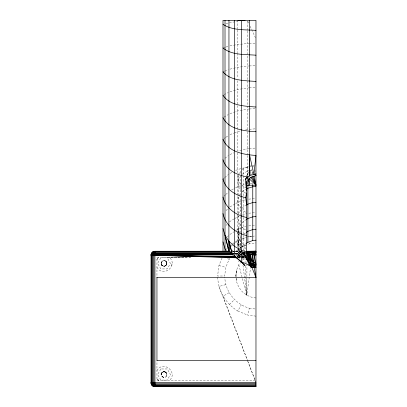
<?xml version="1.0" encoding="UTF-8"?>
<svg xmlns="http://www.w3.org/2000/svg" width="407" height="407" viewBox="0 0 407 407"><rect width="100%" height="100%" fill="white"/><g stroke="black" fill="none" stroke-linecap="round" stroke-linejoin="round"><path stroke-width="0.31" stroke-dasharray="2.04 1.53" d="M238.477 233.689L238.477 248.753M238.477 233.058L238.477 228.627L240.496 224.613M240.471 248.743L240.496 241.249L238.477 237.235L237.79 232.931M255.972 297.975L252.126 297.446L246.779 295.197L242.19 291.641L238.685 287.016L236.492 281.639L236.564 270.136L238.807 264.784L240.588 262.49M238.807 264.784L246.779 295.197L246.952 263.634M246.957 263.003L246.963 261.742M243.752 257.31L243.798 251.246M244.495 257.31L244.541 251.246M156.954 267.282C163.059 278.098 178.622 265.613 169.373 257.31M171.713 265.863L172.085 262.774M245.675 255.54L242.725 253.271L243.167 253.261L244.887 255.24M239.687 234.091L240.496 237.739L238.471 241.916L237.79 246.494L238.288 233.557M238.314 232.941L238.477 228.627L239.555 233.486M164.026 260.49C170.406 261.37 164.545 270.044 161.386 264.464L161.533 261.93C158.995 266.677 167.974 267.796 166.804 262.627C165.323 257.651 158.079 262.897 162.586 265.868L163.65 266.203C162.281 265.913 161.162 264.82 161.147 263.37L161.533 261.93L162.286 261.106L161.386 262.281M237.927 249.379L237.79 251.241L237.79 249.46M237.973 248.753L238.471 241.916L240.496 248.875L240.496 234.33M163.66 377.355C157.855 376.226 163.604 368.427 166.519 373.087C168.015 383.226 154.818 372.634 164.769 371.744M222.044 258.089L218.956 265.542L217.582 276.007L224.654 276.007L225.788 267.374L229.121 259.33L229.879 258.343M235.77 275.885L236.559 270.136L235.77 275.885L236.492 281.639M242.994 265.196L246.779 295.197L250.473 268.274M237.886 232.316L238.477 228.627M238.085 215.959L237.79 217.694L238.477 221.749L240.496 225.524M238.477 197.105L237.79 200.88L238.477 204.655L240.496 208.17M238.248 175.498L237.79 177.701L238.477 181.013L240.496 184.091M161.386 264.464L162.286 265.639L164.026 266.249L165.588 265.71L166.519 264.809L166.906 263.37M161.147 374.526L161.533 373.087L162.286 372.257L163.65 371.693M166.519 375.966L166.906 374.526L166.519 373.087L164.397 371.693L163.278 371.744L161.986 372.486L162.586 372.029M255.972 316.158L247.537 315.049L249.369 308.216C235.663 304.405 225.137 291.56 224.817 277.238M166.519 264.809L166.855 263.746L166.061 265.41L164.769 266.153L163.278 266.153L161.91 265.227L161.243 264.118L161.243 262.627M161.533 373.087L161.192 374.15L161.386 375.62L162.286 376.79L162.113 376.561M238.975 252.63L239.845 250.483M238.838 252.426L238.466 253.261L239.387 251.241M238.761 252.63L240.247 249.415L238.731 252.65L239.748 250.483M242.201 257.015L244.063 253.164L245.309 254.67L241.982 253.948M238.477 213.639L240.496 209.864M239.057 196.103L240.496 193.59M217.74 277.233C218.091 291.061 226.043 303.881 237.79 311.009L241.326 304.884M238.477 174.394L240.496 171.316L240.496 174.745M156.954 370.614C163.065 359.793 178.612 372.283 169.373 380.586M162.113 372.451L161.386 373.433L162.286 372.257M165.761 265.639L166.661 264.464M232.148 255.387L233.282 253.907M233.664 253.413L234.422 252.426M165.761 376.79L166.661 375.62M248.819 172.181L246.515 175.57L247.191 177.304M239.881 259.992L238.655 261.442L240.206 261.442M238.477 249.379L238.477 251.241L239.285 250.295M242.104 247.024L243.707 245.172L245.803 243.752M226.206 249.481L227.432 248.097M227.411 236.996L228.617 235.668M242.104 222.888L243.707 221.169L245.803 219.846M225.992 225.397L226.847 224.496M242.104 208.242L243.707 206.619L245.803 205.377M229.421 304.589L234.422 299.583M225.992 210.602L228.134 208.486M242.353 257.153L244.887 254.665L246.51 254.68M242.333 191.865L243.707 190.568L245.803 189.408M223.911 196.194L225.29 194.928M225.748 194.505L228.5 191.967M242.333 174.308L243.707 173.117L247.894 170.986L249.72 170.482M222.995 179.065L224.369 177.9M224.832 177.508L228.5 174.4M242.333 169.805L243.707 168.671L247.894 166.636L249.72 166.158M224.969 158.247L228.429 155.591M230.896 246.291L232.865 244.78M233.359 244.404L234.834 243.269M235.327 242.887L237.79 241L241.804 239.336M235.409 251.668L239.352 248.641M239.845 248.265L241.326 247.125M246.571 257.01L242.369 260.2L242.017 258.094M238.629 256.71L240.644 255.214M241.148 254.838L243.167 253.337L241.977 253.322L243.33 253.449L242.109 253.602M223.982 138.578L225.463 137.566M225.961 137.23L228.429 135.546M243.707 234.111L245.803 232.723M229.421 245.848L237.79 240.283L241.804 238.838M229.94 234.437L234.127 231.71M236.218 230.347L237.79 229.324L240.654 228.317M229.421 221.8L234.127 218.885M234.651 218.559L238.934 216.234M224.064 117.043L228.347 114.499M229.94 206.909L235.175 203.861M235.699 203.561L237.79 202.34L241.804 201.078M229.121 292.679L222.995 296.215L247.614 360.714M161.986 261.335L163.278 260.592M250.381 174.623L250.381 170.894L252.147 169.938L252.147 174.277M231.649 189.911L234.997 188.095M235.556 187.795L237.79 186.584L245.1 184.442M250.269 174.583L253.632 173.316M224.064 94.638L228.347 92.491M229.975 173.346L232.209 172.232M235.556 170.564L237.79 169.449L248.743 166.722M229.975 154.579L233.883 152.813M241.9 246.891L249.369 243.793L255.972 242.928M242.379 239.102L245.818 237.673M222.995 71.881L224.16 71.408M224.745 71.169L228.251 69.75M229.975 134.646L233.883 133.074M234.442 132.85L237.79 131.502L240.837 130.84M242.379 238.634L246.963 236.986M241.229 228.113L245.818 226.501M230.016 113.655L237.79 110.938L248.743 109.025M242.379 215.084L246.963 213.553M242.379 200.895L245.243 199.995M223.58 47.767L225.33 47.232M225.916 47.054L228.251 46.337M230.016 91.779L237.79 89.484L248.743 87.871M250.33 170.314L252.767 169.648M225.788 284.635L218.956 286.467L247.517 360.648M250.33 166L252.157 165.522M225.916 23.575L228.251 22.975M230.016 69.134L237.79 67.282L248.743 65.975M245.711 129.782L248.743 129.304M235.414 253.759L237.805 253.464M235.098 256.14L236.609 255.84L236.609 253.164L232.56 253.164M239.555 255.255L244.266 254.319L243.666 254.156M230.016 45.874L237.79 44.47L248.743 43.483M229.421 22.675L237.79 21.413L237.79 29.513M240.115 253.973L244.887 253.266L241.987 253.22M248.743 236.803L251.755 236.406M252.36 236.33L255.372 235.887M235.414 254.278L237.83 254.136M248.743 225.763L251.755 225.427M252.36 225.361L255.372 225.025M248.743 213.232L251.755 212.912M252.36 212.851L255.372 212.53M238.4 256.761L245.548 256.008L238.4 256.654L238.487 257.84M248.743 199.155L251.755 198.85M252.36 198.794L255.372 198.489M249.949 183.501L252.961 183.221M249.343 166.672L251.155 166.514M251.755 166.463L254.166 166.26M252.767 165.359L254.37 165.227M235.444 254.07L237.871 253.876M242.119 253.541L243.33 253.449L242.109 253.459M248.743 148.58L237.79 151.048L237.79 129.635M249.343 148.535L255.372 148.067M249.343 129.263L255.372 128.846M236.609 257.86L245.68 257.285M249.343 108.99L255.372 108.628M240.176 254.136L245.747 253.831M249.343 87.841L255.372 87.536M185.587 256.924L160.816 257.814L157.611 263.37L160.816 268.93L167.236 268.93L170.441 263.37L167.236 257.814L190.68 256.965M232.473 253.693L236.609 253.51M163.278 371.744L165.466 372.029L166.661 373.433L164.397 371.693L165.761 372.257L166.661 373.433L166.549 373.194M249.343 65.949L255.372 65.705M249.343 43.468L255.372 43.279M239.153 256.156L240.425 256.115M241.061 256.095L245.507 255.962L241.061 255.891M236.609 253.434L237.805 253.403M243.167 253.261L241.977 253.296L244.887 253.266M232.244 253.251L236.609 253.164M232.494 251.343L240.43 251.241L232.499 251.241M237.82 257.29L245.68 257.193M233.654 253.536L237.83 253.495M232.534 251.251L234.981 251.251M235.572 251.251L240.43 251.241M232.57 251.373L235.073 251.368M235.699 251.368L239.448 251.363M242.007 252.426L245.818 252.426M242.348 253.164L244.887 253.164L245.111 262.668M236.609 253.261L238.4 253.261L233.491 253.256M190.863 257.31L156.954 257.31L156.954 277.518M238.273 257.31L246.647 257.31M161.986 376.561L163.278 377.304L164.769 377.304M255.342 380.586L156.954 380.586L156.954 360.978M245.635 252.528L242.465 252.523L241.616 251.785M236.609 254.289L238.38 254.299M238.965 254.299L244.266 254.319L243.824 254.258M245.96 252.472L242.379 252.426L242.211 251.17M237.881 255.855L240.425 255.881M242.104 253.429L243.233 253.444M237.82 256.975L245.68 257.132M240.115 254.334L244.887 254.599L244.063 253.164M163.278 377.304L163.604 377.33M238.222 249.323L238.477 251.022L239.942 251.185M249.369 308.216L255.972 309.086M241.931 257.57L244.887 258.287M218.956 265.542L225.788 267.374M164.026 371.647L165.466 372.029M246.759 253.958L242.465 252.523L242.297 251.328M244.887 255.438L246.143 255.947M237.79 311.009L247.537 315.049M166.061 372.486L164.397 371.693L166.249 372.736M246.515 188.1L243.707 186.737L242.333 185.607M244.887 255.85L246.973 256.903M245.955 193.218L243.707 192.073L242.333 190.888M164.769 260.592L166.519 261.93M245.579 212.225L242.333 209.895M244.887 256.084L245.965 256.7M227.589 258.45L229.121 259.33L228.195 258.623M245.579 229.879L243.707 228.77L242.104 227.147M245.579 245.879L243.707 244.699L241.346 242.165M239.677 255.484L240.578 256.318M242.374 257.972L243.696 259.193M231.919 249.923L234.005 252.009M240.496 241.249L240.954 241.743M165.761 261.106L166.661 262.281M238.995 255.23L240.679 257.712M240.496 189.301C237.083 185.531 237.083 179.66 240.496 175.89L240.496 194.958M237.79 241L240.735 246.108M166.061 261.335L166.804 262.627M246.235 249.389L243.707 244.699L244.704 251.506M162.439 265.583L162.586 265.868M247.802 21.189L248.855 23.464M250.173 26.313L255.448 37.693M247.415 177.884L248.087 179.619M247.746 361.243L255.744 382.015L247.843 361.304M242.16 245.228L244.373 251.618M244.576 252.203L244.978 253.363L244.795 252.126M239.123 256.639L240.323 260.241M250.381 170.894L251.267 173.825M161.147 263.37L161.533 264.809M249.064 242.658L249.369 243.793M247.955 175.453L247.517 173.758L247.949 175.524M248.097 176.109L248.529 177.874M247.069 178.398L247.293 179.528M254.975 170.35L255.194 171.515M245.273 265.796L246.779 295.197M252.767 172.186L252.767 174.094M252.767 182.982L252.767 184.89M247.894 166.636L247.894 175.3M247.537 21.24L247.537 30.525M247.537 31.141L247.537 105.362M247.537 105.983L247.537 131.252M247.537 131.873L247.537 154.93M247.537 155.555L247.537 179.345M246.515 179.329L246.515 180.616M243.707 168.671L243.707 216.839M243.707 217.465L243.707 245.172M240.496 195.467L240.496 216.229M240.496 216.626L240.496 233.989M238.477 175.58L238.477 214.784M238.477 215.415L238.477 232.901M238.477 233.521L238.477 251.241M237.79 30.138L237.79 52.706M237.79 53.342L237.79 78.063M237.79 80.601L237.79 129.009M237.79 152.951L237.79 174.527M237.79 175.163L237.79 213.334M237.79 213.96L237.79 246.494M160.816 368.966L157.611 374.526L160.816 380.082L167.236 380.082L170.441 374.526L167.236 368.966L160.816 368.966M157.443 258.679L156.954 259.457L158.679 257.31L157.443 258.679M251.755 236.299L247.537 236.782L251.755 236.314M158.679 380.586L156.954 378.439L158.679 380.586"/><path stroke-width="0.61" d="M246.515 253.515L246.759 253.958L247.985 252.65L248.819 253.373L248.804 262.423L249.201 265.135L250.402 265.583L249.028 265.288M246.515 190.552L245.289 179.345L247.308 177.213L249.501 175.966L249.552 20.35M228.958 20.35L228.887 251.256C232.361 252.233 233.71 256.044 236.609 257.86L241.595 261.854L245.014 265.583L236.609 257.86L236.609 257.305M246.515 188.1L246.54 181.614M248.992 185.236L249.12 180.774L248.535 180.774L246.556 185.241L255.972 185.2L254.197 176.241M222.995 228.551L225.015 235.221L228.887 251.256L154.93 251.246L152.91 251.785L151.613 253.398L151.429 382.611L151.613 384.498L152.91 386.111L154.93 386.65L255.972 386.65L255.972 20.35L222.995 20.35L222.995 251.241M252.147 263.838L252.147 254.624L254.049 254.95L255.972 264.326C252.971 264.219 249.43 263.619 247.593 261.04L248.819 253.373L252.147 254.624L255.972 254.395L254.716 254.182L255.972 252.533L246.266 252.528M152.076 385.465L153.734 383.806L153.887 382.611L153.887 255.286L153.734 254.09L152.076 252.432L151.028 254.243L151.028 383.653L152.076 385.465L154.93 386.513L152.6 384.941L151.028 382.611L255.972 382.611M247.593 261.04L246.601 259.529L247.4 253.174M235.602 256.237L151.028 255.286L151.429 253.266L152.91 255.286L152.91 382.611L153.419 385.602L152.91 386.111M246.515 204.426L245.721 197.649L246.515 193.076M246.515 217.74L246.515 217.262M251.012 259.02L250.381 258.918M253.632 267.44L253.937 265.079L255.972 265.466L255.265 265.644L251.806 264.687L248.931 263.237L249.613 262.825L249.12 263.07L249.013 262.444M249.674 262.856L249.272 263.075L249.333 264.626L250.157 263.863L249.12 263.07L249.12 262.52M154.93 251.384L153.419 252.294L152.91 255.286L153.734 254.09L154.93 253.266L232.244 253.251L231.954 253.164L228.958 241.3L225.015 235.221L228.887 251.256L154.93 251.384L152.076 252.432M248.087 179.619L248.535 180.774L249.12 178.668L250.305 177.544M254.716 254.182L252.778 253.352L255.972 252.533M231.115 252.426L154.93 252.432L153.897 252.823L152.467 254.253L152.076 255.286L152.076 382.611C149.486 383.679 153.861 388.054 154.93 385.465L255.972 385.465M151.028 382.611L151.429 384.63L152.91 382.611L153.734 383.806L154.93 384.63L255.972 384.63M249.12 263.07L249.308 262.637M246.515 251.857L241.595 250.346L234.595 246.444L228.958 241.3L232.061 253.261L154.93 253.266L153.897 252.823L154.339 251.836L154.93 251.785L230.22 251.785M255.972 267.587L251.333 267.587L251.49 265.512L253.164 265.512L253.164 264.789L255.972 264.794L255.662 262.876L254.049 262.474L251.48 260.383M255.972 267.526L251.333 267.587L249.501 265.339L249.028 265.583L249.028 265.13L251.638 265.201L252.203 263.853M152.076 255.286L151.17 254.289L152.249 252.605L153.887 251.384L229.441 251.378L228.958 241.3M151.028 255.286L152.6 252.956L153.419 252.294L153.897 252.823M246.515 182.509C248.046 178.439 252.04 176.511 255.972 175.6L255.749 174.435M245.289 179.345L246.917 177.152M236.609 257.86L241.595 250.346L236.553 257.814L154.93 255.286L232.473 254.258L232.473 253.546M255.972 266.412L251.333 265.837L249.201 265.135L250.157 263.863L249.532 263.884M153.419 385.602L154.93 384.63L151.938 384.122M153.887 255.286L154.93 254.243L232.061 253.261M247.985 252.65L255.972 252.432L246.703 252.426M249.354 265.237L251.297 264.433L249.201 265.135M253.815 264.163L251.638 265.201M246.327 243.396L247.894 242.328L252.767 240.542L255.972 240.171M246.327 232.372L247.894 231.329L252.767 229.584L255.972 229.217M246.327 219.515L247.894 218.523L252.767 216.86L255.972 216.514M246.327 205.067L247.894 204.131L252.767 202.569L255.972 202.243M246.327 189.123L247.894 188.253L252.767 186.793L255.972 186.487M249.501 175.966L251.333 175.091L255.972 173.865M151.48 254.696L152.467 254.253M249.527 263.517L251.806 264.377L252.951 263.995M251.541 267.521L250.244 266.336M252.35 265.201L253.164 264.942L253.937 265.079L253.937 265.389M251.724 265.201L253.052 264.789L253.358 265.201M151.938 253.775L154.93 253.266M252.426 264.896L253.052 264.789L249.272 263.075L249.964 263.024L249.959 254.044L254.197 254.044M153.734 383.806L255.972 383.653M254.049 264.204L254.049 254.95L255.972 254.731M154.93 252.432L154.339 251.836L153.042 251.969L152.6 252.956L151.613 253.398L151.17 254.289M246.611 251.597L255.972 251.246L246.143 251.246M246.647 251.368L255.972 251.246L246.535 251.317M248.819 253.373L248.855 262.429L249.959 254.044L250.381 263.232L250.381 254.166L254.512 254.126M246.586 251.328L255.972 251.246M232.331 253.546L153.734 254.09M232.473 253.693L154.93 254.243L233.018 254.258M246.611 251.785L255.972 251.785M252.06 265.201L253.164 265.201M250.351 265.512L251.49 265.512M251.129 267.521L251.923 267.521L255.972 277.518L156.954 277.518M156.954 360.378L255.972 360.378M255.972 386.111L153.042 385.928M153.887 386.513L255.972 386.513M246.556 252.477L251.333 252.533L252.778 253.352L255.972 254.08M235.475 256.949L154.93 255.286L235.918 257.305M255.972 30.377C245.024 29.548 232.448 30.703 222.995 24.323M237.79 20.35L245.1 20.553M255.972 55.194C244.999 54.304 231.914 55.367 222.995 47.95M255.972 81.461C245.009 80.515 230.667 81.069 222.995 71.881M255.972 107.026C244.77 106.135 229.609 105.8 222.995 95.172M255.972 131.726C244.266 130.973 228.841 129.441 222.995 117.679M254.049 254.95L255.972 255.057M255.265 265.644L255.972 265.776M247.634 177.03C237.627 175.229 226.104 170.37 222.995 159.763M255.662 262.876L255.972 262.947M245.721 197.649C235.892 195.538 225.559 189.423 222.995 179.065M246.479 217.455C235.974 215.191 225.397 208.084 222.995 197.039M246.515 235.505C235.602 233.013 225.219 224.985 222.995 213.568M251.007 252.65L252.711 253.566M152.076 382.611L153.103 384.437L154.93 385.465M151.48 383.201L152.467 383.643M152.6 384.941L151.613 384.498L151.17 383.608M154.339 251.836L153.887 251.384M253.632 266.27L255.504 267.76M153.419 252.294L152.91 251.785M251.333 265.837L253.174 267.587M254.411 174.079L255.972 175.6M153.887 382.611L154.93 383.653M251.027 258.938L253.164 260.928L253.164 261.828M249.394 265.196L241.595 261.854L241.595 20.35M250.702 177.172L255.972 185.2L252.935 176.002M246.601 259.529L246.515 181.837M226.46 251.241L225.015 248.896L222.995 241.88M251.882 176.679L255.972 185.2L249.12 178.668L249.12 185.2M222.995 139.255C228.027 151.928 243.834 154.777 255.972 155.408L253.937 174.486L249.552 155.001L249.593 175.931M153.897 385.073L154.339 386.06M252.778 253.352L252.833 253.627M252.147 254.624L253.988 264.194M254.751 253.871L254.813 254.202M254.212 267.526L255.972 277.518M250.381 254.166L252.091 263.822M252.767 184.89L252.767 240.542M251.806 264.377L251.806 264.687M248.535 178.938L248.535 180.774M247.894 185.17L247.894 242.328M247.517 253.032L247.517 260.948M247.308 176.684L247.308 177.213M234.595 20.35L234.595 256.242M225.015 20.35L225.015 251.241M156.954 277.426L156.954 360.47M154.93 251.246L154.93 386.65M253.937 265.079L253.164 264.825L253.937 265.079"/></g></svg>
